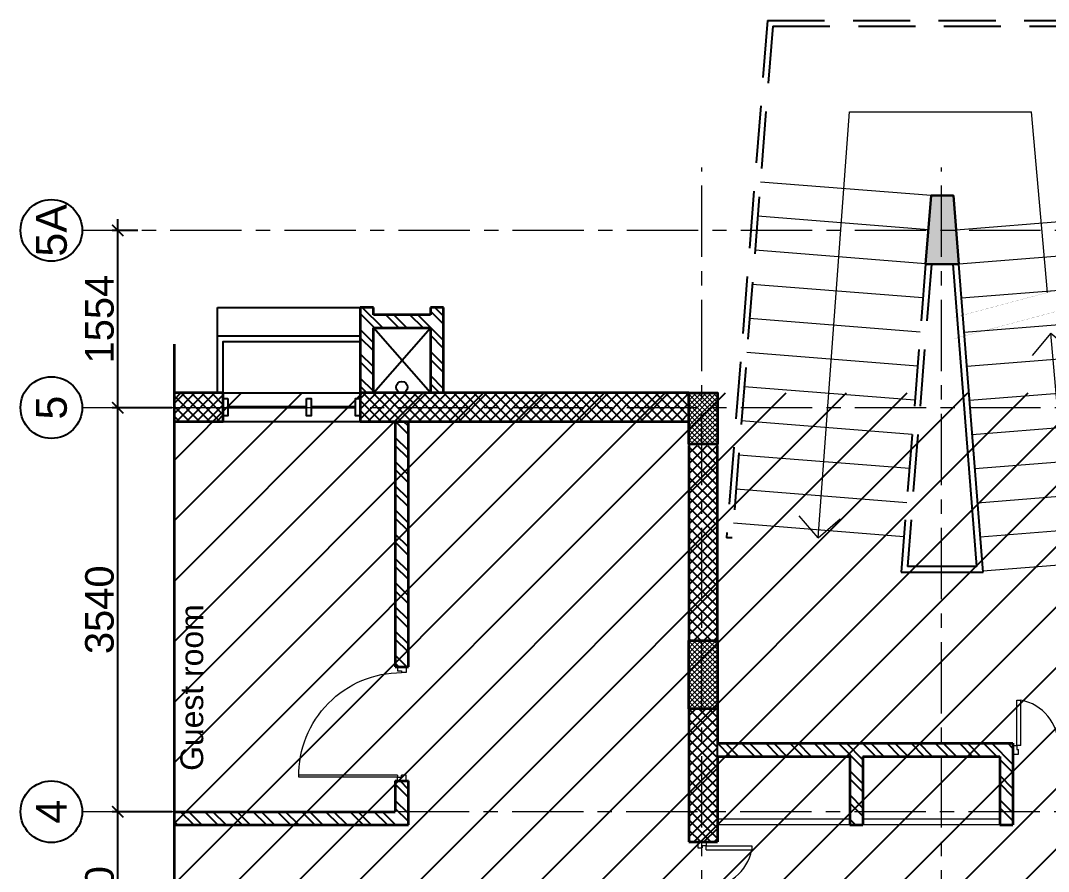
# Model space of a CAD drawing. Header units: millimetres. Extents: x -286480 to 108094, y -227925 to 10018.
# Drawn here: x -39915 to -30907, y -130992 to -123536 of the extents above; entities that cross this region are included whole.
import ezdxf
from ezdxf.enums import TextEntityAlignment as Align

# ---------------------------------------------------------------- set-up
doc = ezdxf.new("R2010")
doc.units = ezdxf.units.MM
doc.header["$LTSCALE"] = 100
doc.header["$MEASUREMENT"] = 0
doc.header["$PDMODE"] = 67
for name, pattern in [('CENTER', [2, 1.25, -0.25, 0.25, -0.25]), ('DASHED2', [0.375, 0.25, -0.125]), ('HIDDEN', [0.375, 0.25, -0.125]), ('HIDDEN2', [0.1875, 0.125, -0.0625])]:
    doc.linetypes.add(name, pattern=pattern)
doc.layers.get('0').update_dxf_attribs({"lineweight": 25})
for name, color, linetype, lineweight in [('A-ANNO-COLUMN-HATCH', 253, 'Continuous', 9), ('A-ANNO-GRID', 251, 'CENTER', 9), ('A-Detail Lines', 8, 'Continuous', 25), ('A-DOOR', 4, 'Continuous', 9), ('A-Steps', 3, 'Continuous', 9), ('A-Wall Sec', 1, 'Continuous', 30), ('Anno_Labels', 7, 'Continuous', 9), ('column hatch', 12, 'Continuous', 5), ('S-Concrete', 1, 'Continuous', 30), ('STAIR', 3, 'Continuous', 9), ('text', 7, 'Continuous', 9), ('TEXT-MISC', 7, 'Continuous', 20)]:
    doc.layers.add(name, color=color, linetype=linetype, lineweight=lineweight)
for name, color, linetype in [('A-Anno-Dims', 7, 'Continuous'), ('A-Elevation', 4, 'Continuous'), ('A-Wall Patt', 8, 'Continuous'), ('A-Window', 4, 'Continuous'), ('Anno_Frames', 7, 'Continuous'), ('S-Conc Patt', 9, 'Continuous')]:
    doc.layers.add(name, color=color, linetype=linetype)
doc.styles.get("Standard").update_dxf_attribs({"font": 'sanss___.ttf'})
doc.dimstyles.new('IIITD_WD_L @ 100', dxfattribs={"dimscale": 100, "dimtxt": 2.5, "dimasz": 1, "dimexe": 0.5, "dimexo": 0.25, "dimgap": 0.3, "dimtad": 1, "dimdec": 0, "dimrnd": 1, "dimzin": 0, "dimdsep": 46, "dimtxsty": 'Standard', "dimblk": 'ARCHTICK', "dimcen": 0.2, "dimdle": 1, "dimclrd": 8, "dimclre": 8, "dimadec": 0, "dimazin": 0, "dimtfac": 1, "dimtdec": 0, "dimtofl": 0, "dimtmove": 0, "dimatfit": 0, "dimfxl": 2, "dimtolj": 1, "dimtzin": 0, "dimlwd": -1, "dimlwe": -1, "dimarcsym": 0})

# ---------------------------------------------------------------- blocks, each defined once
blk = doc.blocks.new('s g h s l')
at = {"layer": 'S-Conc Patt'}
blk.add_hatch(color=256, dxfattribs=at).paths.add_polyline_path([(521138.2, -8796.7), (521138.2, -9087.1), (521738.2, -9039.9), (521738.2, -8844.2)])
at = {"layer": 'A-Elevation', "linetype": 'HIDDEN2', "ltscale": 40}
for p, q in [((523271.8, -7410.9), (518738.2, -7051.5)), ((518738.2, -7101.7), (518738.2, -7051.5)), ((523221.8, -7457.1), (518738.2, -7101.7)), ((523221.8, -7457.1), (523221.8, -10427.7)), ((523271.8, -7410.9), (523271.8, -10474)), ((521138.2, -8796.7), (518438.2, -8582.6)), ((521138.2, -8846.8), (518488.2, -8636.7)), ((520905.6, -10610), (523221.8, -10427.7)), ((520919.1, -10659.1), (523271.8, -10474))]:
    blk.add_line(p, q, dxfattribs=at)
at = {"layer": 'A-Elevation'}
for p, q in [((518438.2, -8582.6), (518438.2, -9299.5)), ((518488.2, -9245.4), (518488.2, -8636.7)), ((518438.2, -9299.5), (521138.2, -9087.1)), ((518488.2, -9245.4), (521138.2, -9036.9)), ((518565.9, -10794.1), (520905.6, -10610)), ((518569.9, -10843.9), (520919.1, -10659.1)), ((518565.9, -10794.1), (518569.9, -10843.9))]:
    blk.add_line(p, q, dxfattribs=at)
at = {"layer": 'A-Steps', "linetype": 'DASHED2', "ltscale": 500}
for p, q in [((518747.6, -8607.1), (518866.1, -7111.8)), ((519046.6, -8630.8), (519165.2, -7135.5)), ((519345.7, -8654.6), (519464.2, -7159.2)), ((519644.7, -8678.3), (519763.3, -7183)), ((519943.8, -8702), (520062.4, -7206.7)), ((520242.9, -8725.7), (520361.4, -7230.4)), ((520541.9, -8749.4), (520660.5, -7254.1)), ((520841, -8773.1), (520959.5, -7277.8)), ((521140.1, -8796.8), (521258.6, -7301.5)), ((521439.1, -8820.5), (521557.7, -7325.2)), ((521738.2, -8844.2), (521856.7, -7348.9)), ((521140.1, -9087.3), (521258.6, -10582.6)), ((521439.1, -9063.6), (521557.7, -10558.9)), ((520841, -9111), (520959.5, -10606.3))]:
    blk.add_line(p, q, dxfattribs=at)
at = {"layer": 'A-Steps'}
for p, q in [((519943.7, -9181), (520061.3, -10676.4)), ((520242.7, -9157.5), (520360.4, -10652.9)), ((520541.8, -9134), (520659.5, -10629.4)), ((518747.4, -9275.2), (518865, -10770.5)), ((519046.4, -9251.6), (519164.1, -10747)), ((519345.5, -9228.1), (519463.2, -10723.5)), ((519644.6, -9204.6), (519762.2, -10700)), ((518448.3, -9298.7), (518565.9, -10794.1))]:
    blk.add_line(p, q, dxfattribs=at)
at = {"layer": 'S-Concrete'}
blk.add_lwpolyline([(521138.2, -8796.7), (521738.2, -8844.2), (521738.2, -9039.9), (521138.2, -9087.1), (521138.2, -8796.7)], dxfattribs=at)
at = {"layer": 'STAIR', "color": 5, "const_width": 1}
for points in [[(520485.7, -9052.3), (520731.8, -9976.8), (520660.3, -10026.1), (520829.9, -9989.2), (520749.5, -10043.3), (520924.6, -10678.8)], [(520671.9, -9052.3), (520917.9, -9976.8), (520846.5, -10026.1), (521016.1, -9989.2), (520935.7, -10043.3), (521110.7, -10678.8)]]:
    blk.add_lwpolyline(points, dxfattribs=at)
at = {"layer": 'text'}
for p, q in [((518738.2, -7854), (518931.9, -7688.2)), ((518738.2, -7854), (518904.1, -8047.7)), ((520531.4, -9894.7), (520336.1, -9730.7)), ((518438.2, -10076.9), (520531.4, -9894.7)), ((520531.4, -9894.7), (520367.4, -10090))]:
    blk.add_line(p, q, dxfattribs=at)
at = {"layer": 'text', "linetype": 'DASHED2', "ltscale": 1000}
for p, q in [((518738.2, -7854), (522471.8, -8128.4)), ((522471.8, -8128.4), (522471.8, -9725.8)), ((520887.8, -9863.7), (522471.8, -9725.8))]:
    blk.add_line(p, q, dxfattribs=at)
at = {"layer": 'text', "insert": (518237.2, -10028.6), "char_height": 100, "width": 230.665, "attachment_point": 1}
blk.add_mtext('{\\fArial|b0|i0|c0|p34;UP}', dxfattribs=at)
blk = doc.blocks.new('ABL_Door_S - 1000 x 2100-11-3 Second Floor Lvl')
for p, q in [((-500, 37.5), (-450, 37.5)), ((-500, -37.5), (-500, 37.5)), ((-450, 37.5), (-450, -2.5)), ((450, 37.5), (450, -2.5)), ((500, 37.5), (450, 37.5)), ((500, -37.5), (500, 37.5)), ((-500, -37.5), (-465, -37.5)), ((-465, -2.5), (-450, -2.5)), ((-465, -37.5), (-465, -2.5)), ((-450, -37.5), (-465, -37.5)), ((465, -2.5), (450, -2.5)), ((465, -37.5), (465, -2.5)), ((500, -37.5), (465, -37.5))]:
    blk.add_line(p, q)
at = {"lineweight": 18}
for p, q in [((-465, -37.5), (-465, -902.4)), ((-450, -37.5), (-450, -902.5))]:
    blk.add_line(p, q, dxfattribs=at)
blk.add_arc((-450, -2.5), 900, 269.04503, 0)
blk = doc.blocks.new('W 1200')
at = {"layer": 'A-Window', "linetype": 'HIDDEN', "ltscale": 100}
for p, q in [((552587.8, 7900.3), (552587.8, 9150.3)), ((552837.8, 7900.3), (552587.8, 7900.3))]:
    blk.add_line(p, q, dxfattribs=at)
at = {"layer": 'A-Window', "color": 2, "lineweight": 40}
for p, q in [((553462.8, 8720.3), (553462.8, 9110.3)), ((553462.8, 7990.3), (553462.8, 8680.3))]:
    blk.add_line(p, q, dxfattribs=at)
at = {"layer": 'A-Window', "color": 5}
for points in [[(553337.8, 7900.3), (552837.8, 7900.3), (552837.8, 9150.3)], [(553337.8, 7950.3), (552887.8, 7950.3), (552887.8, 9150.3)]]:
    blk.add_lwpolyline(points, dxfattribs=at)
at = {"layer": 'A-Window'}
for points in [[(553337.8, 7950.3), (553337.8, 9150.3)], [(553587.8, 7950.3), (553587.8, 9150.3)], [(553387.8, 8680.3), (553387.8, 8720.3), (553537.8, 8720.3), (553537.8, 8680.3), (553387.8, 8680.3)]]:
    blk.add_lwpolyline(points, dxfattribs=at)
for points in [[(553387.8, 9150.3), (553537.8, 9150.3), (553537.8, 9110.3), (553387.8, 9110.3)], [(553387.8, 7990.3), (553537.8, 7990.3), (553537.8, 7950.3), (553387.8, 7950.3)]]:
    blk.add_lwpolyline(points, close=True, dxfattribs=at)
blk = doc.blocks.new('Door 1200')
at = {"layer": 'A-DOOR', "color": 5, "lineweight": 18}
for p, q in [((524083.6, 16182.3), (524083.6, 16132.3)), ((524083.6, 16182.3), (524158.6, 16182.3)), ((524083.6, 16132.3), (524123.6, 16132.3)), ((524123.6, 16147.3), (524123.6, 16132.3)), ((524158.6, 16147.3), (524123.6, 16147.3)), ((524158.6, 16182.3), (524158.6, 16147.3)), ((524158.6, 16147.3), (524557.1, 16147.3)), ((524158.6, 16112.3), (524158.6, 16147.3)), ((524557.1, 16147.3), (524557.1, 16112.3)), ((524158.6, 16112.3), (524557.1, 16112.3)), ((524158.6, 15052.3), (524957.9, 15052.4)), ((524158.6, 15052.3), (524158.6, 15017.3)), ((524957.9, 15017.4), (524957.9, 15052.4)), ((524083.6, 15032.3), (524123.6, 15032.3)), ((524083.6, 14982.3), (524083.6, 15032.3)), ((524083.6, 14982.3), (524158.6, 14982.3)), ((524123.6, 15017.3), (524123.6, 15032.3)), ((524158.6, 15017.3), (524123.6, 15017.3)), ((524158.6, 15017.3), (524957.9, 15017.4)), ((524158.6, 14982.3), (524158.6, 15017.3))]:
    blk.add_line(p, q, dxfattribs=at)
at = {"layer": 'A-DOOR', "lineweight": 18}
for centre, radius, start, end in [((524154.5, 16192.8), 410.5, 270.56949, 348.69202), ((524156.8, 14977.8), 804.5, 5.31466, 89.87159)]:
    blk.add_arc(centre, radius, start, end, dxfattribs=at)
blk = doc.blocks.new('Grid Head')
blk.add_circle((0, 0), 3)
at = {"layer": 'Anno_Labels'}
blk.add_attdef('GRID_NAME', text='', height=3, dxfattribs=at).set_placement((0, 0), align=Align.MIDDLE_CENTER)
blk = doc.blocks.new('_ArchTick')
at = {"const_width": 0.15}
blk.add_lwpolyline([(-0.5, -0.5), (0.5, 0.5)], dxfattribs=at)
blk = doc.blocks.new('*D132')
at = {"layer": 'A-Anno-Dims', "color": 8, "transparency": 16777216}
for p, q in [((-39063.1, -132299.2), (-39063.1, -130369.2)), ((-38588.1, -130469.2), (-39113.1, -130469.2)), ((-38588.1, -132199.2), (-39113.1, -132199.2))]:
    blk.add_line(p, q, dxfattribs=at)
at = {"layer": 'Defpoints', "color": 0, "transparency": 16777216}
for p in [(-39063.1, -130469.2), (-38563.1, -130469.2), (-38563.1, -132199.2)]:
    blk.add_point(p, dxfattribs=at)
at = {"layer": 'A-Anno-Dims', "color": 8, "transparency": 16777216, "xscale": 100, "yscale": 100, "zscale": 100}
for p, rotation in [((-39063.1, -130469.2), 90), ((-39063.1, -132199.2), 270)]:
    blk.add_blockref('_ArchTick', p, dxfattribs=dict(at, rotation=rotation))
at = {"layer": 'A-Anno-Dims', "color": 0, "transparency": 16777216, "insert": (-39222.1, -131334.2), "char_height": 250, "attachment_point": 5, "rotation": 90}
blk.add_mtext('\\A1;1730', dxfattribs=at)
blk = doc.blocks.new('_Open90')
at = {"color": 0, "linetype": 'ByBlock', "lineweight": -2}
for p, q in [((0, 0), (-1, 0)), ((-0.5, 0.5), (0, 0)), ((0, 0), (-0.5, -0.5))]:
    blk.add_line(p, q, dxfattribs=at)
blk = doc.blocks.new('*D133')
at = {"layer": 'A-Anno-Dims', "color": 8, "transparency": 16777216}
for p, q in [((-39063.1, -130569.2), (-39063.1, -126829.2)), ((-38588.1, -126929.2), (-39113.1, -126929.2)), ((-38588.1, -130469.2), (-39113.1, -130469.2))]:
    blk.add_line(p, q, dxfattribs=at)
at = {"layer": 'Defpoints', "color": 0, "transparency": 16777216}
for p in [(-39063.1, -126929.2), (-38563.1, -126929.2), (-38563.1, -130469.2)]:
    blk.add_point(p, dxfattribs=at)
at = {"layer": 'A-Anno-Dims', "color": 8, "transparency": 16777216, "xscale": 100, "yscale": 100, "zscale": 100}
for p, rotation in [((-39063.1, -126929.2), 90), ((-39063.1, -130469.2), 270)]:
    blk.add_blockref('_ArchTick', p, dxfattribs=dict(at, rotation=rotation))
at = {"layer": 'A-Anno-Dims', "color": 0, "transparency": 16777216, "insert": (-39222.1, -128699.2), "char_height": 250, "attachment_point": 5, "rotation": 90}
blk.add_mtext('\\A1;3540', dxfattribs=at)
blk = doc.blocks.new('*D135')
at = {"layer": 'A-Anno-Dims', "color": 8, "transparency": 16777216}
for p, q in [((-39063.1, -127029.2), (-39063.1, -125275.6)), ((-38888.1, -125375.6), (-39113.1, -125375.6)), ((-38888.1, -126929.2), (-39113.1, -126929.2))]:
    blk.add_line(p, q, dxfattribs=at)
at = {"layer": 'Defpoints', "color": 0, "transparency": 16777216}
for p in [(-39063.1, -125375.6), (-38863.1, -125375.6), (-38863.1, -126929.2)]:
    blk.add_point(p, dxfattribs=at)
at = {"layer": 'A-Anno-Dims', "color": 8, "transparency": 16777216, "xscale": 100, "yscale": 100, "zscale": 100}
for p, rotation in [((-39063.1, -125375.6), 90), ((-39063.1, -126929.2), 270)]:
    blk.add_blockref('_ArchTick', p, dxfattribs=dict(at, rotation=rotation))
at = {"layer": 'A-Anno-Dims', "color": 0, "transparency": 16777216, "insert": (-39221.9, -126152.4), "char_height": 250, "attachment_point": 5, "rotation": 90}
blk.add_mtext('\\A1;1554', dxfattribs=at)

msp = doc.modelspace()

# ---------------------------------------------------------------- hatches: boundary and pattern name
at = {"ltscale": 0.1, "true_color": 0xbdbdbd}
h = msp.add_hatch(dxfattribs=at)
h.set_pattern_fill('ANSI31', color=9, scale=3000)
h.set_pattern_definition([(45, (250.1, -34476.76), (-265.165, 265.165), [])])
h.paths.add_polyline_path([(-38569.7, -126799.2), (-38569.7, -131082.4), (-38443.4, -131082.4), (-38675, -131170), (-38569.7, -131170), (-38569.7, -135869.2), (-34058.2, -135869.2), (-34058.2, -136574.2), (-29618.2, -136573.5), (-29618.2, -126799.3), (-33808.2, -126799.2)])
at = {"layer": 'A-Wall Patt'}
h = msp.add_hatch(dxfattribs=at)
h.set_pattern_fill('ANSI32', color=256, scale=400, angle=450, style=0)
h.set_pattern_definition([(135, (-29940.76, -129918.76), (-106.066, -106.066), []), (135, (-29940.76, -129848.04), (-106.066, -106.066), [])])
h.paths.add_polyline_path([(-30018.2, -129869.2), (-30018.2, -129984.2), (-29868.2, -129984.2), (-29868.2, -129869.2)])
h.paths.add_polyline_path([(-36323.2, -126799.2), (-36573.2, -126799.2, -0.000056), (-36573.2, -126799.2), (-36823.2, -126799.2), (-36823.2, -126229.2), (-36323.2, -126229.2)], flags=17)
h.paths.add_polyline_path([(-31333.2, -130584.2), (-31218.2, -130584.2), (-31218.2, -129984.2), (-31333.2, -129984.2)])
h.paths.add_polyline_path([(-32648.2, -130584.2), (-32533.2, -130584.2), (-32533.2, -129984.2), (-32648.2, -129984.2)], flags=17)
h.paths.add_polyline_path([(-36515.7, -127048.5), (-36938.2, -127048.5), (-36938.2, -127049.2), (-36630.7, -127049.2), (-36630.7, -129199.8), (-36515.7, -129199.8)])
h.paths.add_polyline_path([(-36938.2, -126798.5), (-36208.2, -126798.5), (-36208.2, -126049.2), (-36323.2, -126049.2), (-36323.2, -126114.2), (-36823.2, -126114.2), (-36823.2, -126049.2), (-36938.2, -126049.2)])
h.paths.add_polyline_path([(-33808.2, -129869.2), (-33808.2, -129984.2), (-31218.2, -129984.2), (-31218.2, -129869.2)])
h.paths.add_polyline_path([(-38569.7, -130469.2), (-38569.7, -130584.2), (-36515.7, -130584.2), (-36515.7, -130199.8), (-36630.7, -130199.8), (-36630.7, -130469.2)])
h = msp.add_hatch(dxfattribs=at)
h.set_pattern_fill('ANSI37', color=256, scale=500, angle=90, style=0)
h.set_pattern_definition([(135, (63243.24, 160182.245), (-44.194174, -44.194174), []), (225, (63243.24, 160182.245), (44.194174, -44.194174), [])])
h.paths.add_polyline_path([(-34058.2, -129567.8), (-34058.2, -130734.2), (-33808.2, -130734.2), (-33808.2, -129567.8)])
h.paths.add_polyline_path([(-34058.2, -127258.5), (-34058.2, -128967.8), (-33808.2, -128967.8), (-33808.2, -127258.5)])
h.paths.add_polyline_path([(-36323.2, -126799.1), (-36323.2, -126799.2), (-36323.3, -126799.1), (-36570.2, -126799.1, -0.02989), (-36576.2, -126799.1), (-36823.2, -126799.2), (-36823.2, -126799.2), (-36823.2, -126799.2), (-36938.2, -126799.2), (-36938.2, -127049.2), (-34058.2, -127048.5), (-34058.2, -126798.5)])

# ---------------------------------------------------------------- linework, layer by layer
at = {"layer": 'A-ANNO-COLUMN-HATCH', "linetype": 'Continuous', "lineweight": 9, "ltscale": 0.1}
for p, q in [((-34058.2, -126821.7), (-34035.6, -126799.2)), ((-34058.2, -126865.9), (-33991.5, -126799.2)), ((-34058.2, -126910.1), (-33947.3, -126799.2)), ((-34058.2, -126954.3), (-33903.1, -126799.2)), ((-34058.2, -126998.5), (-33858.9, -126799.2)), ((-34058.2, -127042.7), (-33814.7, -126799.2)), ((-33808.2, -127058.6), (-34058.2, -126808.6)), ((-33808.2, -127014.4), (-34023.4, -126799.2)), ((-33808.2, -126970.2), (-33979.2, -126799.2)), ((-33808.2, -126926), (-33935, -126799.2)), ((-33808.2, -126881.8), (-33890.8, -126799.2)), ((-33808.2, -126837.6), (-33846.6, -126799.2)), ((-34058.2, -127086.9), (-33808.2, -126836.9)), ((-33808.2, -127102.8), (-34058.2, -126852.8)), ((-34058.2, -127131.1), (-33808.2, -126881.1)), ((-33808.2, -127147), (-34058.2, -126897)), ((-34058.2, -127175.3), (-33808.2, -126925.3)), ((-33808.2, -127191.2), (-34058.2, -126941.2)), ((-34058.2, -127219.5), (-33808.2, -126969.5)), ((-33808.2, -127235.4), (-34058.2, -126985.4)), ((-33839.3, -127248.5), (-34058.2, -127029.6)), ((-33883.4, -127248.5), (-34058.2, -127073.8)), ((-34043, -127248.5), (-33808.2, -127013.7)), ((-33998.8, -127248.5), (-33808.2, -127057.9)), ((-33927.6, -127248.5), (-34058.2, -127118)), ((-33971.8, -127248.5), (-34058.2, -127162.2)), ((-33954.6, -127248.5), (-33808.2, -127102.1)), ((-33910.4, -127248.5), (-33808.2, -127146.3)), ((-34016, -127248.5), (-34058.2, -127206.4)), ((-33866.2, -127248.5), (-33808.2, -127190.5)), ((-33822, -127248.5), (-33808.2, -127234.7)), ((-34058.2, -128987.3), (-34038.7, -128967.8)), ((-34058.2, -129031.5), (-33994.5, -128967.8)), ((-34058.2, -129075.6), (-33950.3, -128967.8)), ((-34058.2, -129119.8), (-33906.1, -128967.8)), ((-34058.2, -129164), (-33861.9, -128967.8)), ((-34058.2, -129208.2), (-33817.8, -128967.8)), ((-33808.2, -129224.1), (-34058.2, -128974.1)), ((-33808.2, -129179.9), (-34020.3, -128967.8)), ((-33808.2, -129135.7), (-33976.1, -128967.8)), ((-33808.2, -129091.6), (-33931.9, -128967.8)), ((-33808.2, -129047.4), (-33887.7, -128967.8)), ((-33808.2, -129003.2), (-33843.5, -128967.8)), ((-34058.2, -129252.4), (-33808.2, -129002.4)), ((-33808.2, -129268.3), (-34058.2, -129018.3)), ((-34058.2, -129296.6), (-33808.2, -129046.6)), ((-33808.2, -129312.5), (-34058.2, -129062.5)), ((-34058.2, -129340.8), (-33808.2, -129090.8)), ((-33808.2, -129356.7), (-34058.2, -129106.7)), ((-34058.2, -129385), (-33808.2, -129135)), ((-33808.2, -129400.9), (-34058.2, -129150.9)), ((-34058.2, -129429.2), (-33808.2, -129179.2)), ((-33808.2, -129445.1), (-34058.2, -129195.1)), ((-34058.2, -129473.4), (-33808.2, -129223.4)), ((-33808.2, -129489.3), (-34058.2, -129239.3)), ((-34058.2, -129517.6), (-33808.2, -129267.6)), ((-33808.2, -129533.5), (-34058.2, -129283.5)), ((-34058.2, -129561.8), (-33808.2, -129311.8)), ((-33818.1, -129567.8), (-34058.2, -129327.7)), ((-33862.2, -129567.8), (-34058.2, -129371.9)), ((-33906.4, -129567.8), (-34058.2, -129416.1)), ((-34020, -129567.8), (-33808.2, -129356)), ((-33975.8, -129567.8), (-33808.2, -129400.2)), ((-33950.6, -129567.8), (-34058.2, -129460.3)), ((-33994.8, -129567.8), (-34058.2, -129504.5)), ((-33931.6, -129567.8), (-33808.2, -129444.4)), ((-33887.4, -129567.8), (-33808.2, -129488.6)), ((-34039, -129567.8), (-34058.2, -129548.7)), ((-33843.2, -129567.8), (-33808.2, -129532.8))]:
    msp.add_line(p, q, dxfattribs=at)
at = {"layer": 'A-ANNO-GRID', "ltscale": 5}
for p, q in [((-33943.2, -137607.2, 12.8), (-33943.2, -124822.1, 12.8)), ((-31843.2, -137607.2, 12.8), (-31843.2, -124822.1, 12.8)), ((-27977.4, -125375.6, 12.8), (-39374.7, -125375.6, 12.8)), ((-27977.4, -126929.2, 12.8), (-39374.7, -126929.2, 12.8)), ((-29982.9, -130469.2, 12.8), (-39374.7, -130469.2, 12.8))]:
    msp.add_line(p, q, dxfattribs=at)
at = {"layer": 'A-Detail Lines', "ltscale": 15}
for p, q in [((-36823.2, -126799.2, 12.8), (-36323.2, -126229.2, 12.8)), ((-36323.2, -126799.2, 12.8), (-36823.2, -126229.2, 12.8))]:
    msp.add_line(p, q, dxfattribs=at)
at = {"layer": 'A-Detail Lines'}
msp.add_circle((-36573.2, -126749.2, 12.8), 50, dxfattribs=at)
at = {"layer": 'A-DOOR'}
for p, q in [((-32648.2, -130534.2, 12.8), (-33808.2, -130534.2, 12.8)), ((-32648.2, -130584.2, 12.8), (-33808.2, -130584.2, 12.8)), ((-31333.2, -130534.2, 12.8), (-32533.2, -130534.2, 12.8)), ((-31333.2, -130584.2, 12.8), (-32533.2, -130584.2, 12.8))]:
    msp.add_line(p, q, dxfattribs=at)
at = {"layer": 'A-Wall Patt', "linetype": 'Continuous'}
for p, q in [((-38387.9, -126799.2, 12.8), (-38569.7, -126981, 12.8)), ((-38476.2, -126799.2, 12.8), (-38569.7, -126892.6, 12.8)), ((-38564.6, -126799.2, 12.8), (-38569.7, -126804.3, 12.8)), ((-38345.6, -127049.2, 12.8), (-38569.7, -126825.2, 12.8)), ((-38299.5, -126799.2, 12.8), (-38549.5, -127049.2, 12.8)), ((-38257.2, -127049.2, 12.8), (-38507.2, -126799.2, 12.8)), ((-38211.1, -126799.2, 12.8), (-38461.1, -127049.2, 12.8)), ((-38168.9, -127049.2, 12.8), (-38418.9, -126799.2, 12.8)), ((-38138.2, -126814.7, 12.8), (-38372.7, -127049.2, 12.8)), ((-38138.2, -126991.5, 12.8), (-38330.5, -126799.2, 12.8)), ((-38138.2, -126903.1, 12.8), (-38242.1, -126799.2, 12.8)), ((-38138.2, -126814.7, 12.8), (-38153.7, -126799.2, 12.8)), ((-38434, -127049.2, 12.8), (-38569.7, -126913.6, 12.8)), ((-38138.2, -126903.1, 12.8), (-38284.3, -127049.2, 12.8)), ((-38522.4, -127049.2, 12.8), (-38569.7, -127002, 12.8)), ((-38138.2, -126991.5, 12.8), (-38195.9, -127049.2, 12.8))]:
    msp.add_line(p, q, dxfattribs=at)
at = {"layer": 'A-Wall Patt'}
msp.add_line((-33808.2, -129984.2, 12.8), (-33808.2, -129869.2, 12.8), dxfattribs=at)
at = {"layer": 'A-Wall Sec', "lineweight": 35}
for p, q in [((-36823.2, -126049.2, 12.8), (-36938.2, -126049.2, 12.8)), ((-36938.2, -126049.2, 12.8), (-36938.2, -127049.2, 12.8)), ((-36823.2, -126114.2, 12.8), (-36823.2, -126049.2, 12.8)), ((-36208.2, -126049.2, 12.8), (-36323.2, -126049.2, 12.8)), ((-36323.2, -126049.2, 12.8), (-36323.2, -126114.2, 12.8)), ((-36208.2, -126798.5, 12.8), (-36208.2, -126049.2, 12.8)), ((-36323.2, -126114.2, 12.8), (-36823.2, -126114.2, 12.8)), ((-36823.2, -126799.2, 12.8), (-36823.2, -126229.2, 12.8)), ((-36823.2, -126229.2, 12.8), (-36323.2, -126229.2, 12.8)), ((-36323.2, -126229.2, 12.8), (-36323.2, -126799.2, 12.8)), ((-38138.2, -126799.2, 12.8), (-38569.7, -126799.2, 12.8)), ((-38138.2, -127049.2, 12.8), (-38138.2, -126799.2, 12.8)), ((-34058.2, -126798.5, 12.8), (-36938.2, -126799.2, 12.8)), ((-38569.7, -127049.2, 12.8), (-38138.2, -127049.2, 12.8)), ((-36938.2, -127049.2, 12.8), (-34058.2, -127048.5, 12.8)), ((-36630.7, -127049.2, 12.8), (-36630.7, -129199.8, 12.8)), ((-36515.7, -129199.8, 12.8), (-36515.7, -127048.5, 12.8)), ((-34058.2, -127258.5, 12.8), (-34058.2, -128967.8, 12.8)), ((-33808.2, -128967.8, 12.8), (-33808.2, -127258.5, 12.8)), ((-36630.7, -129199.8, 12.8), (-36515.7, -129199.8, 12.8)), ((-34058.2, -129567.8, 12.8), (-34058.2, -130734.2, 12.8)), ((-33808.2, -129567.8, 12.8), (-33808.2, -129869.2, 12.8)), ((-33808.2, -129869.2, 12.8), (-31218.2, -129869.2, 12.8)), ((-31218.2, -129869.2, 12.8), (-31218.2, -130584.2, 12.8)), ((-33808.2, -129984.2, 12.8), (-32648.2, -129984.2, 12.8)), ((-33808.2, -129984.2, 12.8), (-33808.2, -130734.2, 12.8)), ((-32648.2, -129984.2, 12.8), (-32648.2, -130584.2, 12.8)), ((-32533.2, -129984.2, 12.8), (-32533.2, -130584.2, 12.8)), ((-32533.2, -129984.2, 12.8), (-31333.2, -129984.2, 12.8)), ((-31333.2, -129984.2, 12.8), (-31333.2, -130584.2, 12.8)), ((-36630.7, -130199.8, 12.8), (-36515.7, -130199.8, 12.8)), ((-36630.7, -130199.8, 12.8), (-36630.7, -130469.2, 12.8)), ((-36515.7, -130584.2, 12.8), (-36515.7, -130199.8, 12.8)), ((-38569.7, -130469.2, 12.8), (-36630.7, -130469.2, 12.8)), ((-38569.7, -130584.2, 12.8), (-36515.7, -130584.2, 12.8)), ((-32648.2, -130584.2, 12.8), (-32533.2, -130584.2, 12.8)), ((-31333.2, -130584.2, 12.8), (-31218.2, -130584.2, 12.8)), ((-34058.2, -130734.2, 12.8), (-33808.2, -130734.2, 12.8))]:
    msp.add_line(p, q, dxfattribs=at)
at = {"layer": 'S-Concrete', "lineweight": 35, "elevation": 12.8}
for points in [[(-34058.2, -126799.2), (-33808.2, -126799.2), (-33808.2, -127248.5), (-34058.2, -127248.5), (-34058.2, -126799.2)], [(-34058.2, -128967.8), (-33808.2, -128967.8), (-33808.2, -129567.8), (-34058.2, -129567.8), (-34058.2, -128967.8)]]:
    msp.add_lwpolyline(points, dxfattribs=at)
at = {"layer": 'TEXT-MISC', "lineweight": 35, "elevation": 12.8}
msp.add_lwpolyline([(-38569.7, -126370.4), (-38569.7, -131082.4), (-38443.4, -131082.4), (-38675, -131170), (-38569.7, -131170), (-38569.7, -136986.5)], dxfattribs=at)

# ---------------------------------------------------------------- block references
at = {"layer": 'A-DOOR', "xscale": -1, "rotation": 270}
msp.add_blockref('ABL_Door_S - 1000 x 2100-11-3 Second Floor Lvl', (-36573.2, -129699.8, 12.8), dxfattribs=at)
at = {"layer": 'Anno_Frames'}
ref = msp.add_blockref('Grid Head', (-39644.7, -125374.2, 12.8), dxfattribs=dict(at, xscale=90, yscale=90, zscale=90, rotation=90))
ref.add_attrib('GRID_NAME', '5A', dxfattribs={"layer": '0', "height": 270, "rotation": 90}).set_placement((-39644.7, -125374.2, 12.8), align=Align.MIDDLE_CENTER)
ref = msp.add_blockref('Grid Head', (-39644.7, -126927.8, 12.8), dxfattribs=dict(at, xscale=90, yscale=90, zscale=90, rotation=90))
ref.add_attrib('GRID_NAME', '5', dxfattribs={"layer": '0', "height": 270, "rotation": 90}).set_placement((-39644.7, -126927.8, 12.8), align=Align.MIDDLE_CENTER)
ref = msp.add_blockref('Grid Head', (-39644.7, -130469.2, 12.8), dxfattribs=dict(at, xscale=90, yscale=90, zscale=90, rotation=90))
ref.add_attrib('GRID_NAME', '4', dxfattribs={"layer": '0', "height": 270, "rotation": 90}).set_placement((-39644.7, -130469.2, 12.8), align=Align.MIDDLE_CENTER)
at = {"layer": 'column hatch'}
for name, p, rotation in [('s g h s l', (-40780.1, -646807.5, 12.8), 90), ('W 1200', (-46088.5, 426538.6, 12.8), 270), ('Door 1200', (-15035.9, -654047.8, 12.8), 90)]:
    msp.add_blockref(name, p, dxfattribs=dict(at, rotation=rotation))
msp.add_blockref('Door 1200', (-558064.6, -146916.6, 12.8), dxfattribs=at)

# ---------------------------------------------------------------- texts
at = {"layer": 'text', "lineweight": 35, "insert": (-38412.8, -129381.1, 12.8), "char_height": 200, "width": 1506.419, "attachment_point": 5, "rotation": 90}
msp.add_mtext('Guest room', dxfattribs=at)

# ---------------------------------------------------------------- dimensions: what is measured, and where the dimension line sits
at = {"layer": 'A-Anno-Dims'}
for base, p1, p2, picture, middle in [((-39063.1, -125375.6, 12.8), (-38863.1, -126929.2, 12.8), (-38863.1, -125375.6, 12.8), '*D135', (-39221.9, -126152.4, 12.8)), ((-39063.1, -126929.2, 12.8), (-38563.1, -130469.2, 12.8), (-38563.1, -126929.2, 12.8), '*D133', (-39222.1, -128699.2, 12.8)), ((-39063.1, -130469.2, 12.8), (-38563.1, -132199.2, 12.8), (-38563.1, -130469.2, 12.8), '*D132', (-39222.1, -131334.2, 12.8))]:
    dim = msp.add_linear_dim(base=base, p1=p1, p2=p2, angle=90, dimstyle='IIITD_WD_L @ 100', override={"dimtmove": 1, "dimldrblk": 'Open90', "dimarcsym": 1}, dxfattribs=at)
    dim.commit()
    dim.dimension.update_dxf_attribs({"geometry": picture, "text_midpoint": middle})

doc.saveas('drawing.dxf')
